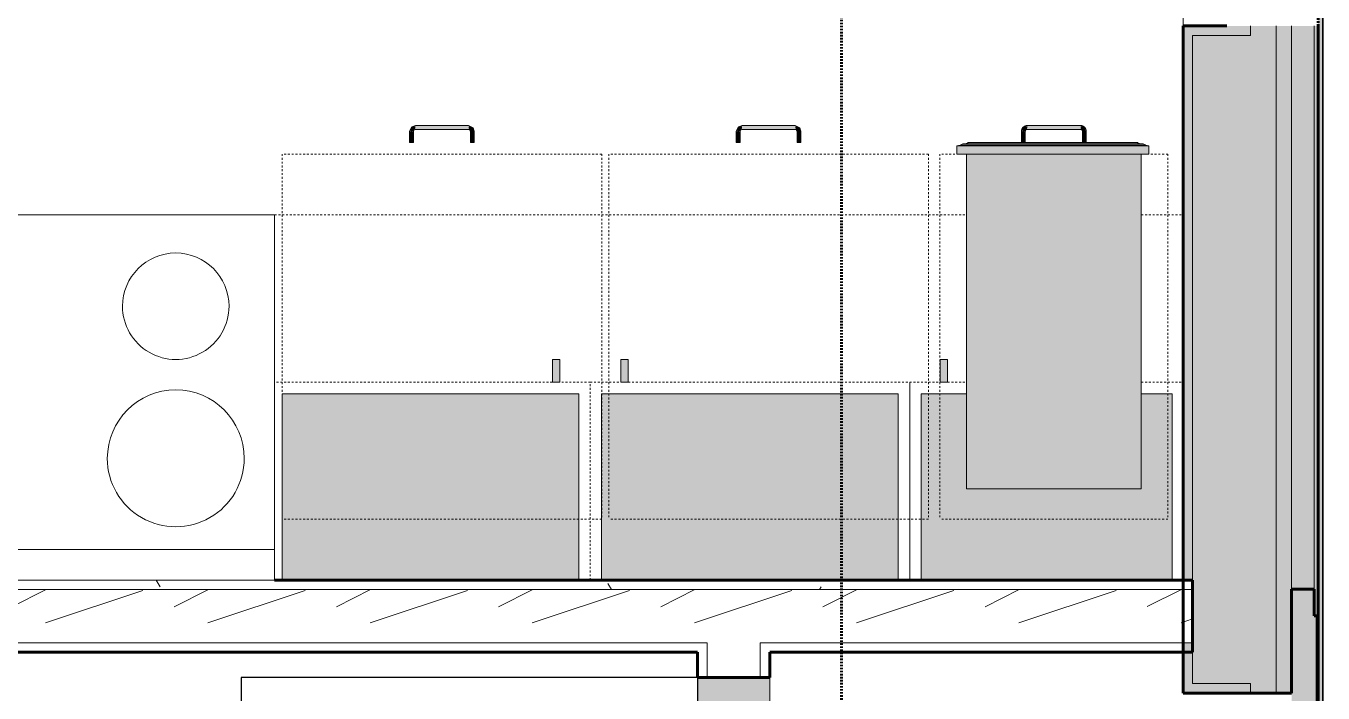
# Model space of a CAD drawing. Header units: inches. Extents: x -4169 to -1846, y 9706 to 12377.
# Drawn here: x -2152.9 to -2067.6, y 10583.3 to 10627.2 of the extents above; entities that cross this region are included whole.
import ezdxf

# ---------------------------------------------------------------- set-up
doc = ezdxf.new("R2010")
doc.units = ezdxf.units.IN
doc.header["$MEASUREMENT"] = 0
doc.linetypes.add('Dash', pattern=[0.25, 0.125, -0.125])
doc.linetypes.add('Dash 1_16_', pattern=[0.125, 0.0625, -0.0625])
for name, color, linetype, lineweight in [('0-1', 7, 'Continuous', 5), ('0-2', 7, 'Continuous', 18), ('0-3', 250, 'Continuous', 9), ('A-DOOR-1', 250, 'Continuous', 9), ('A-DOOR-2', 90, 'Continuous', 30), ('A-GLAZ-2', 50, 'Continuous', 60), ('A-GLAZ-3', 151, 'Continuous', 9), ('A-WALL-1', 8, 'Continuous', 5), ('A-WALL-3', 50, 'Continuous', 60), ('A-WALL-4', 7, 'Continuous', 18), ('A-WALL-5', 251, 'Continuous', 5), ('A-WALL-9', 45, 'Continuous', 18), ('A-WALL-PATT-1', 250, 'Continuous', 9), ('A-WALL-PATT-2', 253, 'Continuous', 9), ('C-PROP-LINE-2', 91, 'Dash 1_16_', 60), ('Q-CASE', 31, 'Continuous', 9), ('Q-CASE-1', 9, 'Continuous', 9), ('Q-CASE-3', 250, 'Continuous', 9), ('Q-CASE-4', 250, 'Dash', 9), ('Q-CASE-HDLN-1', 250, 'Dash', 9), ('Q-CASE-HDLN-2', 31, 'Continuous', 9), ('Q-SPCQ-1', 250, 'Continuous', 9)]:
    doc.layers.add(name, color=color, linetype=linetype, lineweight=lineweight)
pattern_1 = [(0, (0, 0), (20.48, 5.12), [0.845, -14.515, 0.845, -14.515, -81.92]), (0, (0, 0), (20.48, 5.12), [-30.72, 0.845, -29.875, 0.845, -14.515, -35.84]), (0, (0, 0), (20.48, 5.12), [-76.8, 0.845, -9.395, 0.845, -24.755]), (120, (7.68, 2.56), (-14.67405, 15.1762003), [0.845, -14.515, 0.845, -14.515, -81.92]), (120, (7.68, 2.56), (-14.67405, 15.1762003), [-30.72, 0.845, -29.875, 0.845, -14.515, -35.84]), (120, (7.68, 2.56), (-14.67405, 15.1762003), [-76.8, 0.845, -9.395, 0.845, -24.755]), (240, (10.24, 12.8), (-5.80595, -20.2962003), [0.845, -14.515, 0.845, -14.515, -81.92]), (240, (10.24, 12.8), (-5.80595, -20.2962003), [-30.72, 0.845, -29.875, 0.845, -14.515, -35.84]), (240, (10.24, 12.8), (-5.80595, -20.2962003), [-76.8, 0.845, -9.395, 0.845, -24.755])]

# ---------------------------------------------------------------- blocks, each defined once
blk = doc.blocks.new('Single-Flush - 30_ x 80_ - MAGIC PAK DOOR-1420870-ENLARGED RCP - 2ND FLOOR PLAN')
at = {"layer": 'A-DOOR-1'}
blk.add_arc((15, 2.375), 30.067, 93.81407, 180, dxfattribs=at)
at = {"layer": 'A-DOOR-2'}
for p, q in [((13, 2.375), (13, 32.375)), ((15, 32.375), (13, 32.375)), ((15, 2.375), (15, 32.375)), ((15, 2.375), (13, 2.375))]:
    blk.add_line(p, q, dxfattribs=at)
blk = doc.blocks.new('OD_CW_Closet - OD_CW_Closet-2069095-ENLARGED RCP - 2ND FLOOR PLAN')
at = {"layer": 'Q-CASE-HDLN-1'}
blk.add_line((0.738, -22.35), (0.738, 7.65), dxfattribs=at)
blk = doc.blocks.new('Range - 24_ x 30_-2320547-ENLARGED RCP - 2ND FLOOR PLAN')
at = {"layer": 'Q-SPCQ-1'}
for p, q in [((30, 24), (0, 24)), ((0, 24), (0, 0)), ((30, 0), (30, 24)), ((0, 22), (30, 22)), ((0, 0), (30, 0))]:
    blk.add_line(p, q, dxfattribs=at)
for centre, radius, start, end in [((6.5, 16), 4.5, 360, 180), ((23.5, 16), 3, 360, 180), ((6.5, 16), 4.5, 180, 360), ((23.5, 16), 3, 180, 0), ((6.5, 6), 3.5, 360, 180), ((23.5, 6), 3, 360, 180), ((6.5, 6), 3.5, 180, 0), ((23.5, 6), 3, 180, 360)]:
    blk.add_arc(centre, radius, start, end, dxfattribs=at)
blk = doc.blocks.new('OD_CW_Countertop - OD_CW_Countertop-2374979-ENLARGED RCP - 2ND FLOOR PLAN')
at = {"layer": 'Q-CASE-HDLN-1'}
for p, q in [((67.238, 0), (112.715, 0)), ((124.215, 0), (126.965, 0))]:
    blk.add_line(p, q, dxfattribs=at)
blk = doc.blocks.new('Drawer_Base_Cabinet_3_drawer_12205 - 21_-V78-ENLARGED RCP - 2ND FLOOR PLAN')
at = {"layer": 'Q-CASE'}
for points in [[(-1.23, 25.5), (-1.152, 25.522), (-1.012, 25.688), (-1.012, 25.838), (-1.163, 25.813), (-1.284, 25.75), (-1.341, 25.613), (-1.325, 25.5), (-1.262, 25.5)], [(2.488, 25.625), (2.488, 25.875), (-1.012, 25.858), (-1.012, 25.625), (1.967, 25.625)], [(2.649, 25.5), (2.826, 25.5), (2.785, 25.688), (2.716, 25.78), (2.6, 25.828), (2.488, 25.813), (2.508, 25.642), (2.52, 25.629)], [(2.629, 25.5), (2.538, 25.611), (2.5, 25.629), (2.617, 25.512)], [(-1.295, 24.75), (-1.142, 24.75), (-1.154, 25.5), (-1.383, 25.5), (-1.371, 24.75), (-1.325, 24.75)], [(2.858, 24.75), (2.846, 25.5), (2.617, 25.5), (2.629, 24.75), (2.846, 24.75)]]:
    blk.add_hatch(color=256, dxfattribs=at).paths.add_polyline_path(points, flags=0)
at = {"layer": 'Q-CASE-HDLN-1'}
for p, q in [((11.238, 24), (-9.762, 24)), ((-9.762, 24), (-9.762, 0)), ((11.238, 24), (11.238, 0)), ((11.238, 0), (-9.762, 0))]:
    blk.add_line(p, q, dxfattribs=at)
at = {"layer": 'Q-CASE-HDLN-2'}
for p, q in [((-1.387, 25.5), (-1.343, 25.588)), ((-1.387, 25.5), (-1.343, 25.588)), ((-1.236, 25.801), (-1.012, 25.875)), ((-1.236, 25.801), (-1.012, 25.875)), ((-1.012, 25.625), (-1.049, 25.605)), ((-1.012, 25.625), (-1.049, 25.605)), ((-1.012, 25.875), (2.488, 25.875)), ((2.488, 25.625), (-1.012, 25.625)), ((2.488, 25.875), (2.576, 25.831)), ((2.488, 25.875), (2.576, 25.831)), ((2.789, 25.724), (2.863, 25.5)), ((2.789, 25.724), (2.863, 25.5)), ((-1.387, 24.75), (-1.387, 25.5)), ((-1.387, 24.75), (-1.387, 25.5)), ((-1.387, 24.75), (-1.387, 25.5)), ((-1.387, 24.75), (-1.137, 24.75)), ((-1.383, 24.75), (-1.387, 24.75)), ((-1.387, 24.75), (-1.383, 24.75)), ((-1.383, 24.75), (-1.387, 24.75)), ((-1.387, 24.75), (-1.383, 24.75)), ((-1.383, 24.75), (-1.387, 24.75)), ((-1.137, 24.75), (-1.142, 24.75)), ((-1.142, 24.75), (-1.137, 24.75)), ((-1.137, 24.75), (-1.142, 24.75)), ((-1.142, 24.75), (-1.137, 24.75)), ((-1.137, 24.75), (-1.142, 24.75)), ((-1.137, 25.5), (-1.137, 24.75)), ((-1.137, 25.5), (-1.137, 24.75)), ((-1.137, 25.5), (-1.137, 24.75)), ((2.613, 25.5), (2.593, 25.537)), ((2.613, 25.5), (2.593, 25.537)), ((2.613, 24.75), (2.613, 25.5)), ((2.613, 24.75), (2.613, 25.5)), ((2.613, 24.75), (2.613, 25.5)), ((2.617, 24.75), (2.613, 24.75)), ((2.613, 24.75), (2.863, 24.75)), ((2.617, 24.75), (2.613, 24.75)), ((2.613, 24.75), (2.617, 24.75)), ((2.617, 24.75), (2.613, 24.75)), ((2.613, 24.75), (2.617, 24.75)), ((2.863, 24.75), (2.858, 24.75)), ((2.863, 24.75), (2.858, 24.75)), ((2.858, 24.75), (2.863, 24.75)), ((2.863, 24.75), (2.858, 24.75)), ((2.858, 24.75), (2.863, 24.75)), ((2.863, 25.5), (2.863, 24.75)), ((2.863, 25.5), (2.863, 24.75)), ((2.863, 25.5), (2.863, 24.75))]:
    blk.add_line(p, q, dxfattribs=at)
at = {"layer": 'Q-CASE-HDLN-2', "flags": 128}
for points in [[(-1.387, 25.5), (-1.236, 25.801), (-1.012, 25.875)], [(-1.012, 25.625), (-1.117, 25.568), (-1.137, 25.5)], [(2.488, 25.875), (2.789, 25.724), (2.863, 25.5)], [(2.613, 25.5), (2.555, 25.605), (2.488, 25.625)]]:
    blk.add_lwpolyline(points, dxfattribs=at)
blk = doc.blocks.new('Base_Unit_4_drawer_12137 - 15_-V80-ENLARGED RCP - 2ND FLOOR PLAN')
at = {"layer": 'Q-CASE'}
for points in [[(-1.23, 25.5), (-1.152, 25.522), (-1.012, 25.688), (-1.012, 25.838), (-1.163, 25.813), (-1.284, 25.75), (-1.341, 25.613), (-1.325, 25.5), (-1.262, 25.5)], [(-1.012, 25.625), (2.488, 25.642), (2.488, 25.875), (-1.012, 25.858), (-1.012, 25.629)], [(2.649, 25.5), (2.826, 25.5), (2.785, 25.688), (2.716, 25.78), (2.6, 25.828), (2.488, 25.813), (2.508, 25.642), (2.52, 25.629)], [(2.629, 25.5), (2.538, 25.611), (2.5, 25.629), (2.617, 25.512)], [(2.036, 24.671), (6.417, 24.676), (6.238, 24.75), (-4.887, 24.75), (-5.067, 24.676), (-4.973, 24.671), (-0.074, 24.671)], [(-1.383, 24.75), (-1.142, 24.75), (-1.154, 25.5), (-1.383, 25.5), (-1.383, 25.123)], [(2.617, 24.75), (2.858, 24.75), (2.846, 25.5), (2.617, 25.5), (2.617, 25.123)], [(-5.637, 24.543), (6.877, 24.556), (6.693, 24.592), (-5.421, 24.592), (-5.526, 24.556)], [(6.257, 24), (6.988, 24), (6.988, 24.543), (-5.637, 24.543), (-5.637, 24), (4.147, 24)], [(6.488, 24.592), (6.771, 24.592), (6.605, 24.665), (6.238, 24.671), (-5.255, 24.665), (-5.421, 24.592), (6.257, 24.592)], [(6.488, 2), (6.488, 24), (-5.012, 24), (-5.012, 2), (6.257, 2)]]:
    blk.add_hatch(color=256, dxfattribs=at).paths.add_polyline_path(points, flags=0)
at = {"layer": 'Q-CASE-HDLN-1'}
for p, q in [((8.238, 24), (-6.762, 24)), ((-6.762, 24), (-6.762, 0)), ((8.238, 24), (8.238, 0)), ((8.238, 0), (-6.762, 0))]:
    blk.add_line(p, q, dxfattribs=at)
at = {"layer": 'Q-CASE-HDLN-2'}
for p, q in [((-1.012, 25.875), (2.488, 25.875)), ((2.488, 25.625), (-1.012, 25.625)), ((6.238, 24.75), (-4.887, 24.75)), ((-1.387, 24.75), (-1.387, 25.5)), ((-1.387, 24.75), (-1.387, 25.5)), ((-1.387, 24.75), (-1.387, 25.5)), ((-1.387, 24.75), (-1.387, 25.5)), ((-1.137, 25.5), (-1.137, 24.75)), ((-1.137, 25.5), (-1.137, 24.75)), ((-1.137, 25.5), (-1.137, 24.75)), ((-1.137, 25.5), (-1.137, 24.75)), ((2.613, 24.75), (2.613, 25.5)), ((2.613, 24.75), (2.613, 25.5)), ((2.613, 24.75), (2.613, 25.5)), ((2.613, 24.75), (2.613, 25.5)), ((2.863, 25.5), (2.863, 24.75)), ((2.863, 25.5), (2.863, 24.75)), ((2.863, 25.5), (2.863, 24.75)), ((2.863, 25.5), (2.863, 24.75)), ((-5.637, 24), (-5.637, 24.543)), ((-5.637, 24.543), (6.988, 24.543)), ((-5.637, 24), (6.988, 24)), ((6.771, 24.592), (-5.421, 24.592)), ((-5.187, 24.672), (6.537, 24.672)), ((-5.012, 2), (-5.012, 24)), ((6.488, 24), (6.488, 2)), ((6.988, 24.543), (6.988, 24)), ((6.488, 2), (-5.012, 2))]:
    blk.add_line(p, q, dxfattribs=at)
at = {"layer": 'Q-CASE-HDLN-2', "flags": 128}
for points in [[(-1.387, 25.5), (-1.387, 25.515), (-1.386, 25.53), (-1.385, 25.545), (-1.383, 25.56), (-1.38, 25.575), (-1.377, 25.589), (-1.373, 25.604), (-1.368, 25.618), (-1.363, 25.632), (-1.358, 25.646), (-1.352, 25.66), (-1.345, 25.673), (-1.338, 25.686), (-1.33, 25.699), (-1.322, 25.712), (-1.313, 25.724), (-1.304, 25.736), (-1.294, 25.747), (-1.284, 25.758), (-1.274, 25.769), (-1.263, 25.779), (-1.251, 25.789), (-1.239, 25.798), (-1.227, 25.807), (-1.215, 25.816), (-1.202, 25.823), (-1.189, 25.831), (-1.176, 25.838), (-1.162, 25.844), (-1.148, 25.85), (-1.134, 25.855), (-1.12, 25.859), (-1.105, 25.863), (-1.091, 25.867), (-1.076, 25.87), (-1.061, 25.872), (-1.046, 25.873), (-1.031, 25.875), (-1.016, 25.875), (-1.012, 25.875)], [(-1.387, 25.5), (-1.387, 25.515), (-1.386, 25.53), (-1.385, 25.545), (-1.383, 25.56), (-1.38, 25.575), (-1.377, 25.589), (-1.373, 25.604), (-1.368, 25.618), (-1.363, 25.632), (-1.358, 25.646), (-1.352, 25.66), (-1.345, 25.673), (-1.338, 25.686), (-1.33, 25.699), (-1.322, 25.712), (-1.313, 25.724), (-1.304, 25.736), (-1.294, 25.747), (-1.284, 25.758)], [(-1.387, 25.5), (-1.387, 25.515), (-1.386, 25.53), (-1.385, 25.545), (-1.383, 25.56), (-1.38, 25.575), (-1.377, 25.589), (-1.373, 25.604), (-1.368, 25.618), (-1.363, 25.632), (-1.358, 25.646), (-1.352, 25.66), (-1.345, 25.673), (-1.338, 25.686), (-1.33, 25.699), (-1.322, 25.712), (-1.313, 25.724), (-1.304, 25.736), (-1.294, 25.747), (-1.284, 25.758)], [(-1.387, 25.5), (-1.387, 25.515), (-1.386, 25.53), (-1.385, 25.545), (-1.383, 25.56), (-1.38, 25.575), (-1.377, 25.589), (-1.373, 25.604), (-1.368, 25.618), (-1.363, 25.632), (-1.358, 25.646), (-1.352, 25.66), (-1.345, 25.673), (-1.338, 25.686), (-1.33, 25.699), (-1.322, 25.712), (-1.313, 25.724), (-1.304, 25.736), (-1.294, 25.747), (-1.284, 25.758)], [(-1.263, 25.779), (-1.251, 25.789), (-1.239, 25.798), (-1.227, 25.807), (-1.215, 25.816), (-1.202, 25.823), (-1.189, 25.831), (-1.176, 25.838), (-1.162, 25.844), (-1.148, 25.85), (-1.134, 25.855), (-1.12, 25.859), (-1.105, 25.863), (-1.091, 25.867), (-1.076, 25.87), (-1.061, 25.872), (-1.046, 25.873), (-1.031, 25.875), (-1.016, 25.875), (-1.012, 25.875)], [(-1.263, 25.779), (-1.251, 25.789), (-1.239, 25.798), (-1.227, 25.807), (-1.215, 25.816), (-1.202, 25.823), (-1.189, 25.831), (-1.176, 25.838), (-1.162, 25.844), (-1.148, 25.85), (-1.134, 25.855), (-1.12, 25.859), (-1.105, 25.863), (-1.091, 25.867), (-1.076, 25.87), (-1.061, 25.872), (-1.046, 25.873), (-1.031, 25.875), (-1.016, 25.875), (-1.012, 25.875)], [(-1.263, 25.779), (-1.251, 25.789), (-1.239, 25.798), (-1.227, 25.807), (-1.215, 25.816), (-1.202, 25.823), (-1.189, 25.831), (-1.176, 25.838), (-1.162, 25.844), (-1.148, 25.85), (-1.134, 25.855), (-1.12, 25.859), (-1.105, 25.863), (-1.091, 25.867), (-1.076, 25.87), (-1.061, 25.872), (-1.046, 25.873), (-1.031, 25.875), (-1.016, 25.875), (-1.012, 25.875)], [(-1.012, 25.625), (-1.017, 25.625), (-1.022, 25.625), (-1.027, 25.624), (-1.032, 25.623), (-1.037, 25.623), (-1.042, 25.621), (-1.047, 25.62), (-1.052, 25.619), (-1.056, 25.617), (-1.061, 25.615), (-1.066, 25.613), (-1.07, 25.611), (-1.074, 25.608), (-1.079, 25.606), (-1.083, 25.603), (-1.087, 25.6), (-1.091, 25.597), (-1.095, 25.594), (-1.098, 25.591), (-1.102, 25.587), (-1.105, 25.583), (-1.109, 25.58), (-1.112, 25.576), (-1.115, 25.572), (-1.117, 25.568), (-1.12, 25.563), (-1.123, 25.559), (-1.125, 25.554), (-1.127, 25.55), (-1.129, 25.545), (-1.131, 25.541), (-1.132, 25.536), (-1.133, 25.531), (-1.135, 25.526), (-1.135, 25.521), (-1.136, 25.516), (-1.137, 25.511), (-1.137, 25.506), (-1.137, 25.501), (-1.137, 25.5)], [(-1.012, 25.625), (-1.017, 25.625), (-1.022, 25.625)], [(-1.012, 25.625), (-1.017, 25.625), (-1.022, 25.625)], [(-1.012, 25.625), (-1.017, 25.625), (-1.022, 25.625)], [(2.488, 25.875), (2.503, 25.875), (2.518, 25.874), (2.533, 25.872), (2.547, 25.87), (2.562, 25.868), (2.577, 25.864), (2.591, 25.86), (2.606, 25.856), (2.62, 25.851), (2.634, 25.845), (2.647, 25.839), (2.661, 25.833), (2.674, 25.825), (2.687, 25.818), (2.699, 25.81), (2.712, 25.801), (2.724, 25.792), (2.735, 25.782), (2.746, 25.772), (2.757, 25.761), (2.767, 25.75), (2.777, 25.739), (2.786, 25.727), (2.795, 25.715), (2.803, 25.703), (2.811, 25.69), (2.818, 25.677), (2.825, 25.663), (2.832, 25.65), (2.837, 25.636), (2.842, 25.622), (2.847, 25.608), (2.851, 25.593), (2.854, 25.578), (2.857, 25.564), (2.86, 25.549), (2.861, 25.534), (2.862, 25.519), (2.863, 25.504), (2.863, 25.5)], [(2.488, 25.875), (2.503, 25.875), (2.518, 25.874), (2.533, 25.872), (2.547, 25.87), (2.562, 25.868), (2.577, 25.864), (2.591, 25.86), (2.606, 25.856), (2.62, 25.851), (2.634, 25.845), (2.647, 25.839), (2.661, 25.833), (2.674, 25.825), (2.687, 25.818), (2.699, 25.81), (2.712, 25.801), (2.724, 25.792), (2.735, 25.782), (2.746, 25.772)], [(2.488, 25.875), (2.503, 25.875), (2.518, 25.874), (2.533, 25.872), (2.547, 25.87), (2.562, 25.868), (2.577, 25.864), (2.591, 25.86), (2.606, 25.856), (2.62, 25.851), (2.634, 25.845), (2.647, 25.839), (2.661, 25.833), (2.674, 25.825), (2.687, 25.818), (2.699, 25.81), (2.712, 25.801), (2.724, 25.792), (2.735, 25.782), (2.746, 25.772)], [(2.488, 25.875), (2.503, 25.875), (2.518, 25.874), (2.533, 25.872), (2.547, 25.87), (2.562, 25.868), (2.577, 25.864), (2.591, 25.86), (2.606, 25.856), (2.62, 25.851), (2.634, 25.845), (2.647, 25.839), (2.661, 25.833), (2.674, 25.825), (2.687, 25.818), (2.699, 25.81), (2.712, 25.801), (2.724, 25.792), (2.735, 25.782), (2.746, 25.772)], [(2.613, 25.5), (2.613, 25.505), (2.612, 25.51), (2.612, 25.515), (2.611, 25.52), (2.61, 25.525), (2.609, 25.53), (2.608, 25.535), (2.606, 25.539), (2.605, 25.544), (2.603, 25.549), (2.601, 25.553), (2.599, 25.558), (2.596, 25.562), (2.594, 25.566), (2.591, 25.571), (2.588, 25.575), (2.585, 25.579), (2.582, 25.582), (2.578, 25.586), (2.575, 25.59), (2.571, 25.593), (2.567, 25.596), (2.563, 25.599), (2.559, 25.602), (2.555, 25.605), (2.551, 25.608), (2.547, 25.61), (2.542, 25.613), (2.538, 25.615), (2.533, 25.617), (2.528, 25.618), (2.524, 25.62), (2.519, 25.621), (2.514, 25.622), (2.509, 25.623), (2.504, 25.624), (2.499, 25.624), (2.494, 25.625), (2.489, 25.625), (2.488, 25.625)], [(2.499, 25.624), (2.494, 25.625), (2.489, 25.625)], [(2.499, 25.624), (2.494, 25.625), (2.489, 25.625)], [(2.499, 25.624), (2.494, 25.625), (2.489, 25.625)], [(2.767, 25.75), (2.777, 25.739), (2.786, 25.727), (2.795, 25.715), (2.803, 25.703), (2.811, 25.69), (2.818, 25.677), (2.825, 25.663), (2.832, 25.65), (2.837, 25.636), (2.842, 25.622), (2.847, 25.608), (2.851, 25.593), (2.854, 25.578), (2.857, 25.564), (2.86, 25.549), (2.861, 25.534), (2.862, 25.519), (2.863, 25.504), (2.863, 25.5)], [(2.767, 25.75), (2.777, 25.739), (2.786, 25.727), (2.795, 25.715), (2.803, 25.703), (2.811, 25.69), (2.818, 25.677), (2.825, 25.663), (2.832, 25.65), (2.837, 25.636), (2.842, 25.622), (2.847, 25.608), (2.851, 25.593), (2.854, 25.578), (2.857, 25.564), (2.86, 25.549), (2.861, 25.534), (2.862, 25.519), (2.863, 25.504), (2.863, 25.5)], [(2.767, 25.75), (2.777, 25.739), (2.786, 25.727), (2.795, 25.715), (2.803, 25.703), (2.811, 25.69), (2.818, 25.677), (2.825, 25.663), (2.832, 25.65), (2.837, 25.636), (2.842, 25.622), (2.847, 25.608), (2.851, 25.593), (2.854, 25.578), (2.857, 25.564), (2.86, 25.549), (2.861, 25.534), (2.862, 25.519), (2.863, 25.504), (2.863, 25.5)], [(-1.137, 25.511), (-1.137, 25.506), (-1.137, 25.501), (-1.137, 25.5)], [(-1.137, 25.511), (-1.137, 25.506), (-1.137, 25.501), (-1.137, 25.5)], [(-1.137, 25.511), (-1.137, 25.506), (-1.137, 25.501), (-1.137, 25.5)], [(2.613, 25.5), (2.613, 25.505), (2.612, 25.51)], [(2.613, 25.5), (2.613, 25.505), (2.612, 25.51)], [(2.613, 25.5), (2.613, 25.505), (2.612, 25.51)]]:
    blk.add_lwpolyline(points, dxfattribs=at)
at = {"layer": 'Q-CASE-HDLN-2'}
for points in [[(-4.887, 24.75), (-4.914, 24.731), (-4.971, 24.7), (-5.034, 24.682), (-5.067, 24.676)], [(6.238, 24.75), (6.265, 24.731), (6.321, 24.7), (6.385, 24.682), (6.417, 24.676)], [(-5.421, 24.592), (-5.455, 24.576), (-5.525, 24.551), (-5.6, 24.543), (-5.637, 24.543)], [(-5.164, 24.671), (-5.194, 24.673), (-5.256, 24.669), (-5.344, 24.642), (-5.397, 24.611), (-5.421, 24.592)], [(-5.255, 24.665), (-5.225, 24.671), (-5.195, 24.673), (-5.164, 24.671)], [(-5.164, 24.671), (-5.194, 24.673), (-5.225, 24.671), (-5.255, 24.665)], [(-5.255, 24.665), (-5.225, 24.671), (-5.195, 24.673), (-5.164, 24.671)], [(-5.164, 24.671), (-5.194, 24.673), (-5.225, 24.671), (-5.255, 24.665)], [(-5.255, 24.665), (-5.225, 24.671), (-5.195, 24.673), (-5.164, 24.671)], [(6.514, 24.671), (6.545, 24.673), (6.606, 24.669), (6.695, 24.642), (6.747, 24.611), (6.771, 24.592)], [(6.514, 24.671), (6.545, 24.673), (6.575, 24.671), (6.605, 24.665)], [(6.514, 24.671), (6.545, 24.673), (6.576, 24.671), (6.605, 24.665)], [(6.514, 24.671), (6.545, 24.673), (6.575, 24.671), (6.605, 24.665)], [(6.514, 24.671), (6.545, 24.673), (6.576, 24.671), (6.605, 24.665)], [(6.514, 24.671), (6.545, 24.673), (6.575, 24.671), (6.605, 24.665)], [(6.771, 24.592), (6.806, 24.576), (6.876, 24.551), (6.95, 24.543), (6.988, 24.543)]]:
    blk.add_open_spline(points, degree=3, dxfattribs=at)
blk = doc.blocks.new('300 Series Wall Hung Cabinet_301 - 21_-2351003-ENLARGED RCP - 2ND FLOOR PLAN')
at = {"layer": 'Q-CASE-1'}
for points in [[(-8.5, 13.188), (-8.012, 13.188), (-8.012, 14.687), (-8.5, 14.687)], [(-9.75, 0.187), (9.75, 0.187), (9.75, 12.438), (-9.75, 12.438), (-9.75, 8.405)]]:
    blk.add_hatch(color=256, dxfattribs=at).paths.add_polyline_path(points, flags=0)
at = {"layer": 'Q-CASE-3'}
for p, q in [((-8.012, 14.687), (-8.5, 14.687)), ((-8.5, 14.687), (-8.5, 13.188)), ((-8.012, 13.188), (-8.012, 14.687)), ((-8.5, 13.188), (-8.012, 13.188)), ((-9.75, 0.187), (-9.75, 12.438)), ((-9.75, 12.438), (9.75, 12.438)), ((9.75, 12.438), (9.75, 0.187))]:
    blk.add_line(p, q, dxfattribs=at)
at = {"layer": 'Q-CASE-4'}
for p, q in [((-10.5, 0.187), (-10.5, 13.188)), ((-10.5, 13.188), (10.5, 13.188)), ((10.5, 13.188), (10.5, 0.187))]:
    blk.add_line(p, q, dxfattribs=at)
blk = doc.blocks.new('300 Series Wall Hung Cabinet_301 - 21_-2320712-ENLARGED RCP - 2ND FLOOR PLAN')
at = {"layer": 'Q-CASE-1'}
for points in [[(9.75, -2.375), (-9.75, -2.375), (-9.75, -14.625), (9.75, -14.625), (9.75, -2.592)], [(-8.5, -15.375), (-8.5, -16.874), (-8.012, -16.874), (-8.012, -15.375)]]:
    blk.add_hatch(color=256, dxfattribs=at).paths.add_polyline_path(points, flags=0)
at = {"layer": 'Q-CASE-3'}
for p, q in [((-9.75, -14.625), (-9.75, -2.375)), ((9.75, -2.375), (9.75, -14.625)), ((9.75, -14.625), (-9.75, -14.625)), ((-8.012, -15.375), (-8.5, -15.375)), ((-8.5, -15.375), (-8.5, -16.874)), ((-8.012, -16.874), (-8.012, -15.375)), ((-8.5, -16.874), (-8.012, -16.874))]:
    blk.add_line(p, q, dxfattribs=at)
at = {"layer": 'Q-CASE-4'}
for p, q in [((-10.5, -2.375), (-10.5, -15.375)), ((-10.5, -15.375), (10.25, -15.375))]:
    blk.add_line(p, q, dxfattribs=at)
blk = doc.blocks.new('300 Series Wall Hung Cabinet_301 - 18_-V81-ENLARGED RCP - 2ND FLOOR PLAN')
at = {"layer": 'Q-CASE-1'}
for points in [[(-6.512, 13.188), (-6.512, 14.687), (-7, 14.687), (-7, 13.188)], [(8.25, 0.187), (8.25, 12.438), (6.227, 12.438), (6.227, 6.188), (-5.273, 6.188), (-5.273, 12.438), (-8.25, 12.438), (-8.25, 0.187), (5.996, 0.187)]]:
    blk.add_hatch(color=256, dxfattribs=at).paths.add_polyline_path(points, flags=0)
at = {"layer": 'Q-CASE-3'}
for p, q in [((-6.512, 14.687), (-7, 14.687)), ((-7, 14.687), (-7, 13.188)), ((-6.512, 13.188), (-6.512, 14.687)), ((-7, 13.188), (-6.512, 13.188)), ((-8.25, 0.187), (-8.25, 12.438)), ((-8.25, 12.438), (-5.273, 12.438)), ((6.227, 12.438), (8.25, 12.438)), ((8.25, 12.438), (8.25, 0.187))]:
    blk.add_line(p, q, dxfattribs=at)
at = {"layer": 'Q-CASE-4'}
for p, q in [((-9, 0.187), (-9, 13.188)), ((-9, 13.188), (-5.273, 13.188)), ((6.227, 13.188), (8.977, 13.188))]:
    blk.add_line(p, q, dxfattribs=at)
blk = doc.blocks.new('CTR - 1st Phase - Unit Layouts_rvt-1-ENLARGED RCP - 2ND FLOOR PLAN')
at = {"layer": 'A-WALL-1'}
blk.add_hatch(color=256, dxfattribs=at).paths.add_polyline_path([(-2108.724, 10554.355), (-2103.974, 10554.355), (-2103.974, 10584.355), (-2108.724, 10584.355), (-2108.724, 10555.889)], flags=0)
at = {"layer": 'A-WALL-PATT-1'}
h = blk.add_hatch(dxfattribs=at)
h.set_pattern_fill('FP_1', color=256, style=0, pattern_type=2)
h.set_pattern_definition(pattern_1)
h.paths.add_polyline_path([(-2268.676, 10590.13), (-2242.901, 10590.13), (-2242.901, 10590.755), (-2268.051, 10590.755)], flags=0)
h.paths.add_polyline_path([(-2108.099, 10590.13), (-2076.174, 10590.13), (-2076.174, 10590.755), (-2239.401, 10590.755), (-2239.401, 10590.13), (-2113.545, 10590.13)], flags=0)
h = blk.add_hatch(dxfattribs=at)
h.set_pattern_fill('FP_1', color=256, style=0, pattern_type=2)
h.set_pattern_definition(pattern_1)
h.paths.add_polyline_path([(-2166.526, 10586.005), (-2108.099, 10586.005), (-2108.099, 10586.63), (-2266.342, 10586.63), (-2266.967, 10586.005), (-2181.077, 10586.005)], flags=0)
h.paths.add_polyline_path([(-2094.188, 10586.005), (-2076.799, 10586.005), (-2076.799, 10586.63), (-2104.599, 10586.63), (-2104.599, 10586.005), (-2098.457, 10586.005)], flags=0)
h = blk.add_hatch(dxfattribs=at)
h.set_pattern_fill('FP_1', color=256, style=0, pattern_type=2)
h.set_pattern_definition(pattern_1)
h.paths.add_polyline_path([(-2108.724, 10552.355), (-2108.099, 10552.355), (-2108.099, 10554.355), (-2108.724, 10554.355)], flags=0)
h.paths.add_polyline_path([(-2108.724, 10584.355), (-2108.099, 10584.355), (-2108.099, 10586.005), (-2108.724, 10586.005)], flags=0)
at = {"layer": 'A-WALL-PATT-2'}
h = blk.add_hatch(dxfattribs=at)
h.set_pattern_fill('FP_2', color=256, style=0, pattern_type=2)
h.set_pattern_definition([(216.87, (4.265, 10.662), (31.9871619, 21.32545714), [5.331, -47.981]), (206.565, (10.662, 7.464), (-10.662476, -10.6620098), [11.921, -11.921]), (198.435, (10.662, 2.132), (-21.3244936, -10.6625869), [6.744, -26.974])])
h.paths.add_polyline_path([(-2271.292, 10586.63), (-2076.174, 10586.63), (-2076.174, 10590.13), (-2267.792, 10590.13)], flags=0)
at = {"layer": 'A-WALL-3'}
for p, q in [((-2136.526, 10590.755), (-2076.174, 10590.755)), ((-2076.174, 10590.755), (-2076.174, 10586.005)), ((-2108.724, 10586.005), (-2266.083, 10586.005)), ((-2108.724, 10584.355), (-2108.724, 10586.005)), ((-2076.174, 10586.005), (-2103.974, 10586.005)), ((-2103.974, 10586.005), (-2103.974, 10584.355)), ((-2103.974, 10584.355), (-2108.724, 10584.355))]:
    blk.add_line(p, q, dxfattribs=at)
at = {"layer": 'A-WALL-4'}
for p, q in [((-2076.174, 10590.13), (-2239.401, 10590.13)), ((-2108.099, 10586.63), (-2266.342, 10586.63)), ((-2108.099, 10586.63), (-2108.099, 10586.005)), ((-2076.174, 10586.63), (-2104.599, 10586.63)), ((-2104.599, 10586.63), (-2104.599, 10586.005)), ((-2108.099, 10584.355), (-2108.099, 10586.005)), ((-2104.599, 10584.355), (-2104.599, 10586.005)), ((-2108.724, 10584.355), (-2108.724, 10554.355)), ((-2103.974, 10554.355), (-2103.974, 10584.355))]:
    blk.add_line(p, q, dxfattribs=at)
at = {"layer": '0-2'}
for name, p in [('Drawer_Base_Cabinet_3_drawer_12205 - 21_-V78-ENLARGED RCP - 2ND FLOOR PLAN', (-2126.263, 10594.755)), ('Drawer_Base_Cabinet_3_drawer_12205 - 21_-V78-ENLARGED RCP - 2ND FLOOR PLAN', (-2104.786, 10594.755)), ('Base_Unit_4_drawer_12137 - 15_-V80-ENLARGED RCP - 2ND FLOOR PLAN', (-2086.036, 10594.755)), ('OD_CW_Countertop - OD_CW_Countertop-2374979-ENLARGED RCP - 2ND FLOOR PLAN', (-2203.763, 10614.755)), ('300 Series Wall Hung Cabinet_301 - 21_-2351003-ENLARGED RCP - 2ND FLOOR PLAN', (-2105.276, 10590.567)), ('300 Series Wall Hung Cabinet_301 - 18_-V81-ENLARGED RCP - 2ND FLOOR PLAN', (-2085.776, 10590.567))]:
    blk.add_blockref(name, p, dxfattribs=at)
for name, p, rotation in [('Range - 24_ x 30_-2320547-ENLARGED RCP - 2ND FLOOR PLAN', (-2136.526, 10614.755), 180), ('300 Series Wall Hung Cabinet_301 - 21_-2320712-ENLARGED RCP - 2ND FLOOR PLAN', (-2126.276, 10588.38), 180), ('OD_CW_Closet - OD_CW_Closet-2069095-ENLARGED RCP - 2ND FLOOR PLAN', (-2107.986, 10562.005), 180), ('Single-Flush - 30_ x 80_ - MAGIC PAK DOOR-1420870-ENLARGED RCP - 2ND FLOOR PLAN', (-2106.349, 10569.355), 90.00000000011708)]:
    blk.add_blockref(name, p, dxfattribs=dict(at, rotation=rotation))
blk = doc.blocks.new('Basic Wall _ EXT - FIBER CEMENT - LARGE - ___-2505167-ENLARGED RCP - 2ND FLOOR PLAN')
at = {"layer": 'A-WALL-9'}
h = blk.add_hatch(color=256, dxfattribs=at)
h.paths.add_polyline_path([(-2067.631, 9979.897), (-2067.631, 10851.682), (-2067.924, 10851.389), (-2067.924, 9980.189)], flags=0)
h.paths.add_polyline_path([(-2069.674, 10241.428), (-2068.174, 10241.428), (-2068.174, 10243.178), (-2067.986, 10243.178), (-2067.986, 10281.201), (-2068.174, 10281.201), (-2068.174, 10282.951), (-2069.674, 10282.951), (-2069.674, 10243.178)], flags=0)
h.paths.add_polyline_path([(-2068.174, 10548.628), (-2068.174, 10550.378), (-2067.986, 10550.378), (-2067.986, 10588.401), (-2068.174, 10588.401), (-2068.174, 10590.151), (-2069.674, 10590.151), (-2069.674, 10548.628)], flags=0)
blk.add_hatch(color=256, dxfattribs=at).paths.add_polyline_path([(-2067.6, 9979.865), (-2067.6, 10851.714), (-2067.631, 10851.682), (-2067.631, 9979.897)], flags=0)
at = {"layer": 'A-WALL-4'}
for p, q in [((-2067.631, 10851.682), (-2067.631, 9979.897)), ((-2067.6, 9979.865), (-2067.6, 10851.714))]:
    blk.add_line(p, q, dxfattribs=at)
blk = doc.blocks.new('Perforated Panel at Magic-Pak - hvac panel - 2nd floor-V126-ENLARGED RCP - 2ND FLOOR PLAN')
at = {"layer": 'A-GLAZ-3'}
h = blk.add_hatch(dxfattribs=at)
h.set_pattern_fill('FP_50', color=256, style=0, pattern_type=2)
h.set_pattern_definition([(45, (-10569.389, -2072.361), (-2.8284271, 2.8284271), [])])
h.paths.add_polyline_path([(-19.012, -4.438), (19.012, -4.438), (19.012, -4.375), (-19.012, -4.375)], flags=0)
at = {"layer": 'A-GLAZ-2'}
for p, q in [((19.012, -4.375), (-19.012, -4.375)), ((-19.012, -4.438), (19.012, -4.438))]:
    blk.add_line(p, q, dxfattribs=at)
blk = doc.blocks.new('CTR - 1st Phase - Shell_rvt-1-ENLARGED RCP - 2ND FLOOR PLAN')
at = {"layer": 'A-WALL-1'}
h = blk.add_hatch(color=256, dxfattribs=at)
h.paths.add_polyline_path([(-2068.174, 9981.939), (-2068.174, 10012.777), (-2069.674, 10012.777), (-2069.674, 9981.939), (-2069.492, 9981.939)], flags=0)
h.paths.add_polyline_path([(-2069.674, 10050.802), (-2068.174, 10050.802), (-2068.174, 10051.177), (-2069.674, 10051.177)], flags=0)
h.paths.add_polyline_path([(-2069.674, 10089.202), (-2068.174, 10089.202), (-2068.174, 10166.377), (-2069.674, 10166.377), (-2069.674, 10090.2)], flags=0)
h.paths.add_polyline_path([(-2068.235, 10204.402), (-2068.174, 10204.402), (-2068.174, 10241.428), (-2069.674, 10241.428), (-2069.674, 10204.402)], flags=0)
h.paths.add_polyline_path([(-2068.174, 10282.951), (-2068.174, 10358.377), (-2069.674, 10358.377), (-2069.674, 10282.951)], flags=0)
h.paths.add_polyline_path([(-2068.235, 10396.402), (-2068.174, 10396.402), (-2068.174, 10473.577), (-2069.674, 10473.577), (-2069.674, 10396.402)], flags=0)
h.paths.add_polyline_path([(-2068.235, 10511.602), (-2068.174, 10511.602), (-2068.174, 10548.628), (-2069.674, 10548.628), (-2069.674, 10511.602)], flags=0)
h.paths.add_polyline_path([(-2068.174, 10590.151), (-2068.174, 10627.177), (-2069.674, 10627.177), (-2069.674, 10590.151)], flags=0)
h.paths.add_polyline_path([(-2068.174, 10665.202), (-2068.174, 10665.577), (-2069.674, 10665.577), (-2069.674, 10665.202), (-2068.235, 10665.202)], flags=0)
h.paths.add_polyline_path([(-2068.235, 10703.602), (-2068.174, 10703.602), (-2068.174, 10742.377), (-2069.674, 10742.377), (-2069.674, 10703.602)], flags=0)
h.paths.add_polyline_path([(-2068.174, 10780.402), (-2068.174, 10780.777), (-2069.674, 10780.777), (-2069.674, 10780.402), (-2068.235, 10780.402)], flags=0)
h.paths.add_polyline_path([(-2068.235, 10818.802), (-2068.174, 10818.802), (-2068.174, 10851.139), (-2069.674, 10851.139), (-2069.674, 10818.802)], flags=0)
at = {"layer": 'A-WALL-5'}
h = blk.add_hatch(color=256, dxfattribs=at)
h.paths.add_polyline_path([(-2067.924, 9980.439), (-2067.924, 10012.777), (-2068.174, 10012.777), (-2068.174, 9980.439)], flags=0)
h.paths.add_polyline_path([(-2068.174, 10050.802), (-2067.924, 10050.802), (-2067.924, 10051.177), (-2068.174, 10051.177)], flags=0)
h.paths.add_polyline_path([(-2068.174, 10089.202), (-2067.924, 10089.202), (-2067.924, 10166.377), (-2068.174, 10166.377), (-2068.174, 10091.697)], flags=0)
h.paths.add_polyline_path([(-2067.924, 10204.402), (-2067.924, 10243.178), (-2068.174, 10243.178), (-2068.174, 10204.402)], flags=0)
h.paths.add_polyline_path([(-2067.986, 10281.201), (-2067.924, 10281.201), (-2067.924, 10358.377), (-2068.174, 10358.377), (-2068.174, 10281.201)], flags=0)
h.paths.add_polyline_path([(-2068.174, 10396.402), (-2067.924, 10396.402), (-2067.924, 10473.577), (-2068.174, 10473.577), (-2068.174, 10399.942)], flags=0)
h.paths.add_polyline_path([(-2067.924, 10511.602), (-2067.924, 10550.378), (-2068.174, 10550.378), (-2068.174, 10511.602)], flags=0)
h.paths.add_polyline_path([(-2068.174, 10588.401), (-2067.924, 10588.401), (-2067.924, 10627.177), (-2068.174, 10627.177), (-2068.174, 10590.151)], flags=0)
h.paths.add_polyline_path([(-2068.174, 10665.202), (-2067.924, 10665.202), (-2067.924, 10665.577), (-2068.174, 10665.577)], flags=0)
h.paths.add_polyline_path([(-2068.174, 10703.602), (-2067.924, 10703.602), (-2067.924, 10742.377), (-2068.174, 10742.377), (-2068.174, 10711.623)], flags=0)
h.paths.add_polyline_path([(-2067.924, 10780.402), (-2067.924, 10780.777), (-2068.174, 10780.777), (-2068.174, 10780.402)], flags=0)
h.paths.add_polyline_path([(-2067.924, 10818.802), (-2067.924, 10851.389), (-2068.174, 10851.389), (-2068.174, 10818.802)], flags=0)
at = {"layer": 'A-WALL-PATT-2'}
h = blk.add_hatch(dxfattribs=at)
h.set_pattern_fill('FP_3', color=256, style=0, pattern_type=2)
h.set_pattern_definition([(0, (0, 0), (0, 3.199), []), (315, (0, 0), (3.1989511, 0), [4.524, -4.524]), (45, (0, 0), (3.1989511, 0), [4.524, -4.524])])
h.paths.add_polyline_path([(-2069.674, 9982.939), (-2069.674, 10012.777), (-2070.674, 10012.777), (-2070.674, 9982.939)], flags=0)
h.paths.add_polyline_path([(-2070.674, 10050.802), (-2069.674, 10050.802), (-2069.674, 10051.177), (-2070.674, 10051.177)], flags=0)
h.paths.add_polyline_path([(-2069.674, 10089.202), (-2069.674, 10166.377), (-2070.674, 10166.377), (-2070.674, 10089.202)], flags=0)
h.paths.add_polyline_path([(-2070.674, 10204.402), (-2069.674, 10204.402), (-2069.674, 10248.252), (-2070.674, 10248.252), (-2070.674, 10208.912)], flags=0)
h.paths.add_polyline_path([(-2069.674, 10276.127), (-2069.674, 10358.377), (-2070.674, 10358.377), (-2070.674, 10276.127)], flags=0)
h.paths.add_polyline_path([(-2070.674, 10396.402), (-2069.674, 10396.402), (-2069.674, 10473.577), (-2070.674, 10473.577), (-2070.674, 10399.942)], flags=0)
h.paths.add_polyline_path([(-2070.674, 10511.602), (-2069.674, 10511.602), (-2069.674, 10555.452), (-2070.674, 10555.452), (-2070.674, 10520.593)], flags=0)
h.paths.add_polyline_path([(-2069.674, 10583.327), (-2069.674, 10627.177), (-2070.674, 10627.177), (-2070.674, 10583.327)], flags=0)
h.paths.add_polyline_path([(-2070.674, 10665.202), (-2069.674, 10665.202), (-2069.674, 10665.577), (-2070.674, 10665.577)], flags=0)
h.paths.add_polyline_path([(-2069.674, 10703.602), (-2069.674, 10742.377), (-2070.674, 10742.377), (-2070.674, 10703.602)], flags=0)
h.paths.add_polyline_path([(-2070.674, 10780.402), (-2069.674, 10780.402), (-2069.674, 10780.777), (-2070.674, 10780.777)], flags=0)
h.paths.add_polyline_path([(-2069.674, 10818.802), (-2069.674, 10849.639), (-2070.674, 10849.639), (-2070.674, 10818.802)], flags=0)
h = blk.add_hatch(dxfattribs=at)
h.set_pattern_fill('FP_4', color=256, style=0, pattern_type=2)
h.set_pattern_definition([(161.57, (0.32, 0.32), (-2.560496185, -0.000537386), [0, -18.214, 2.022, 0]), (18.43, (-0.32, 0.32), (-2.560496185, 0.000537386), [0, -18.214, 2.022, 0]), (108.43, (0.32, 0.32), (1.27922091, -6.400876726), [6.07, -14.166]), (71.57, (-0.32, 0.32), (1.27922091, 6.400876726), [6.07, -14.166])])
h.paths.add_polyline_path([(-2072.361, 9988.439), (-2070.674, 9988.439), (-2070.674, 10012.777), (-2072.361, 10012.777), (-2072.361, 10012.152), (-2076.174, 10012.152), (-2076.174, 9988.439), (-2073.104, 9988.439)], flags=0)
h.paths.add_polyline_path([(-2070.674, 10050.802), (-2070.674, 10051.177), (-2072.361, 10051.177), (-2072.361, 10050.802), (-2071.338, 10050.802)], flags=0)
h.paths.add_polyline_path([(-2070.674, 10089.202), (-2070.674, 10166.377), (-2072.361, 10166.377), (-2072.361, 10165.752), (-2076.174, 10165.752), (-2076.174, 10089.827), (-2072.361, 10089.827), (-2072.361, 10089.202), (-2071.338, 10089.202)], flags=0)
h.paths.add_polyline_path([(-2070.674, 10204.402), (-2070.674, 10248.252), (-2072.361, 10248.252), (-2072.361, 10247.627), (-2076.174, 10247.627), (-2076.174, 10205.027), (-2072.361, 10205.027), (-2072.361, 10204.402), (-2071.338, 10204.402)], flags=0)
h.paths.add_polyline_path([(-2070.674, 10276.127), (-2070.674, 10358.377), (-2072.361, 10358.377), (-2072.361, 10357.752), (-2076.174, 10357.752), (-2076.174, 10276.752), (-2072.361, 10276.752), (-2072.361, 10276.127)], flags=0)
h.paths.add_polyline_path([(-2072.361, 10396.402), (-2070.674, 10396.402), (-2070.674, 10473.577), (-2072.361, 10473.577), (-2072.361, 10472.952), (-2076.174, 10472.952), (-2076.174, 10397.027), (-2072.361, 10397.027)], flags=0)
h.paths.add_polyline_path([(-2071.338, 10511.602), (-2070.674, 10511.602), (-2070.674, 10555.452), (-2072.361, 10555.452), (-2072.361, 10554.827), (-2076.174, 10554.827), (-2076.174, 10512.227), (-2072.361, 10512.227), (-2072.361, 10511.602)], flags=0)
h.paths.add_polyline_path([(-2072.361, 10583.327), (-2070.674, 10583.327), (-2070.674, 10627.177), (-2072.361, 10627.177), (-2072.361, 10626.552), (-2076.174, 10626.552), (-2076.174, 10583.952), (-2072.361, 10583.952)], flags=0)
h.paths.add_polyline_path([(-2070.674, 10665.202), (-2070.674, 10665.577), (-2072.361, 10665.577), (-2072.361, 10665.202), (-2071.338, 10665.202)], flags=0)
h.paths.add_polyline_path([(-2070.674, 10703.602), (-2070.674, 10742.377), (-2072.361, 10742.377), (-2072.361, 10741.752), (-2076.174, 10741.752), (-2076.174, 10704.227), (-2072.361, 10704.227), (-2072.361, 10703.602), (-2071.338, 10703.602)], flags=0)
h.paths.add_polyline_path([(-2072.361, 10780.402), (-2070.674, 10780.402), (-2070.674, 10780.777), (-2072.361, 10780.777)], flags=0)
h.paths.add_polyline_path([(-2072.361, 10818.802), (-2070.674, 10818.802), (-2070.674, 10848.639), (-2076.174, 10848.639), (-2076.174, 10819.427), (-2072.361, 10819.427)], flags=0)
h = blk.add_hatch(dxfattribs=at)
h.set_pattern_fill('FP_1', color=256, style=0, pattern_type=2)
h.set_pattern_definition(pattern_1)
h.paths.add_polyline_path([(-2076.174, 9989.064), (-2076.174, 10012.152), (-2072.361, 10012.152), (-2072.361, 10012.777), (-2076.799, 10012.777), (-2076.799, 9989.064)], flags=0)
h.paths.add_polyline_path([(-2073.924, 10050.802), (-2072.361, 10050.802), (-2072.361, 10051.177), (-2076.799, 10051.177), (-2076.799, 10050.802), (-2075.559, 10050.802)], flags=0)
h.paths.add_polyline_path([(-2076.174, 10089.202), (-2072.361, 10089.202), (-2072.361, 10089.827), (-2076.174, 10089.827), (-2076.174, 10165.752), (-2072.361, 10165.752), (-2072.375, 10166.377), (-2076.799, 10166.377), (-2076.799, 10089.202)], flags=0)
h.paths.add_polyline_path([(-2076.799, 10204.402), (-2072.361, 10204.402), (-2072.361, 10205.027), (-2076.174, 10205.027), (-2076.174, 10240.824), (-2076.799, 10240.824), (-2076.799, 10205.142)], flags=0)
h.paths.add_polyline_path([(-2076.212, 10244.949), (-2076.174, 10244.949), (-2076.174, 10247.627), (-2072.361, 10247.627), (-2072.386, 10248.252), (-2076.799, 10248.252), (-2076.799, 10244.949)], flags=0)
h.paths.add_polyline_path([(-2076.799, 10276.127), (-2072.361, 10276.127), (-2072.361, 10276.752), (-2076.174, 10276.752), (-2076.174, 10279.849), (-2076.799, 10279.849), (-2076.799, 10276.752)], flags=0)
h.paths.add_polyline_path([(-2076.799, 10283.349), (-2076.174, 10283.349), (-2076.174, 10357.752), (-2072.361, 10357.752), (-2072.374, 10358.377), (-2076.799, 10358.377), (-2076.799, 10309.454)], flags=0)
h.paths.add_polyline_path([(-2076.799, 10396.402), (-2072.361, 10396.402), (-2072.361, 10397.027), (-2076.174, 10397.027), (-2076.174, 10411.789), (-2076.799, 10411.789), (-2076.799, 10397.429)], flags=0)
h.paths.add_polyline_path([(-2076.174, 10419.789), (-2076.174, 10472.952), (-2072.361, 10472.952), (-2072.361, 10473.577), (-2076.799, 10473.577), (-2076.799, 10419.789), (-2076.36, 10419.789)], flags=0)
h.paths.add_polyline_path([(-2076.799, 10511.602), (-2072.361, 10511.602), (-2072.361, 10512.227), (-2076.174, 10512.227), (-2076.174, 10547.605), (-2076.799, 10547.605), (-2076.799, 10512.227)], flags=0)
h.paths.add_polyline_path([(-2076.745, 10551.73), (-2076.174, 10551.73), (-2076.174, 10554.827), (-2072.361, 10554.827), (-2072.361, 10555.452), (-2076.799, 10555.452), (-2076.799, 10551.73)], flags=0)
h.paths.add_polyline_path([(-2072.386, 10583.327), (-2072.361, 10583.327), (-2072.361, 10583.952), (-2076.174, 10583.952), (-2076.174, 10586.63), (-2076.799, 10586.63), (-2076.799, 10583.327), (-2076.174, 10583.327)], flags=0)
h.paths.add_polyline_path([(-2076.272, 10590.755), (-2076.174, 10590.755), (-2076.174, 10626.552), (-2072.361, 10626.552), (-2072.361, 10627.177), (-2076.799, 10627.177), (-2076.799, 10590.755)], flags=0)
h.paths.add_polyline_path([(-2073.924, 10665.202), (-2072.361, 10665.202), (-2072.361, 10665.577), (-2076.799, 10665.577), (-2076.799, 10665.202), (-2075.559, 10665.202)], flags=0)
h.paths.add_polyline_path([(-2075.847, 10703.602), (-2072.361, 10703.602), (-2072.361, 10704.227), (-2076.174, 10704.227), (-2076.174, 10741.752), (-2072.361, 10741.752), (-2072.361, 10742.377), (-2076.799, 10742.377), (-2076.799, 10703.602), (-2076.174, 10703.602)], flags=0)
h.paths.add_polyline_path([(-2073.924, 10780.402), (-2072.361, 10780.402), (-2072.361, 10780.777), (-2076.799, 10780.777), (-2076.799, 10780.402), (-2075.559, 10780.402)], flags=0)
h.paths.add_polyline_path([(-2076.799, 10818.802), (-2072.361, 10818.802), (-2072.361, 10819.427), (-2076.174, 10819.427), (-2076.174, 10843.139), (-2076.799, 10843.139), (-2076.799, 10819.427)], flags=0)
at = {"layer": 'A-WALL-3'}
for p, q in [((-2076.799, 10583.327), (-2076.799, 10627.177)), ((-2076.799, 10627.177), (-2073.924, 10627.177)), ((-2067.924, 10627.177), (-2067.924, 10588.401)), ((-2068.174, 10590.151), (-2069.674, 10590.151)), ((-2069.674, 10590.151), (-2069.674, 10583.327)), ((-2068.174, 10588.401), (-2068.174, 10590.151)), ((-2067.924, 10588.401), (-2068.174, 10588.401)), ((-2069.674, 10583.327), (-2076.799, 10583.327))]:
    blk.add_line(p, q, dxfattribs=at)
at = {"layer": 'A-WALL-4'}
for p, q in [((-2076.799, 10665.202), (-2076.799, 10627.177)), ((-2072.361, 10627.177), (-2072.361, 10626.552)), ((-2070.674, 10627.177), (-2070.674, 10583.327)), ((-2069.674, 10627.177), (-2069.674, 10590.151)), ((-2068.174, 10627.177), (-2068.174, 10590.151)), ((-2076.174, 10626.552), (-2072.361, 10626.552)), ((-2076.174, 10583.952), (-2076.174, 10626.552)), ((-2072.361, 10583.952), (-2076.174, 10583.952)), ((-2072.361, 10583.952), (-2072.361, 10583.327))]:
    blk.add_line(p, q, dxfattribs=at)
at = {"layer": '0-3'}
blk.add_blockref('Basic Wall _ EXT - FIBER CEMENT - LARGE - ___-2505167-ENLARGED RCP - 2ND FLOOR PLAN', (0, 0), dxfattribs=at)
at = {"layer": '0-3', "rotation": 89.99999999999991}
blk.add_blockref('Perforated Panel at Magic-Pak - hvac panel - 2nd floor-V126-ENLARGED RCP - 2ND FLOOR PLAN', (-2072.361, 10569.389), dxfattribs=at)
blk = doc.blocks.new('Family - ___-1870007-ENLARGED RCP - 2ND FLOOR PLAN')
at = {"layer": 'C-PROP-LINE-2'}
blk.add_line((-2067.924, 9980.189), (-2067.924, 10851.389), dxfattribs=at)
blk = doc.blocks.new('Family - ___-1870574-ENLARGED RCP - 2ND FLOOR PLAN')
at = {"layer": 'C-PROP-LINE-2'}
blk.add_line((-2099.262, 10010.089), (-2099.262, 10821.489), dxfattribs=at)

msp = doc.modelspace()

# ---------------------------------------------------------------- block references
at = {"layer": '0-1'}
for name in ['CTR - 1st Phase - Shell_rvt-1-ENLARGED RCP - 2ND FLOOR PLAN', 'CTR - 1st Phase - Unit Layouts_rvt-1-ENLARGED RCP - 2ND FLOOR PLAN']:
    msp.add_blockref(name, (0, 0), dxfattribs=at)
at = {"layer": 'C-PROP-LINE-2'}
for name in ['Family - ___-1870007-ENLARGED RCP - 2ND FLOOR PLAN', 'Family - ___-1870574-ENLARGED RCP - 2ND FLOOR PLAN']:
    msp.add_blockref(name, (0, 0), dxfattribs=at)

doc.saveas('drawing.dxf')
